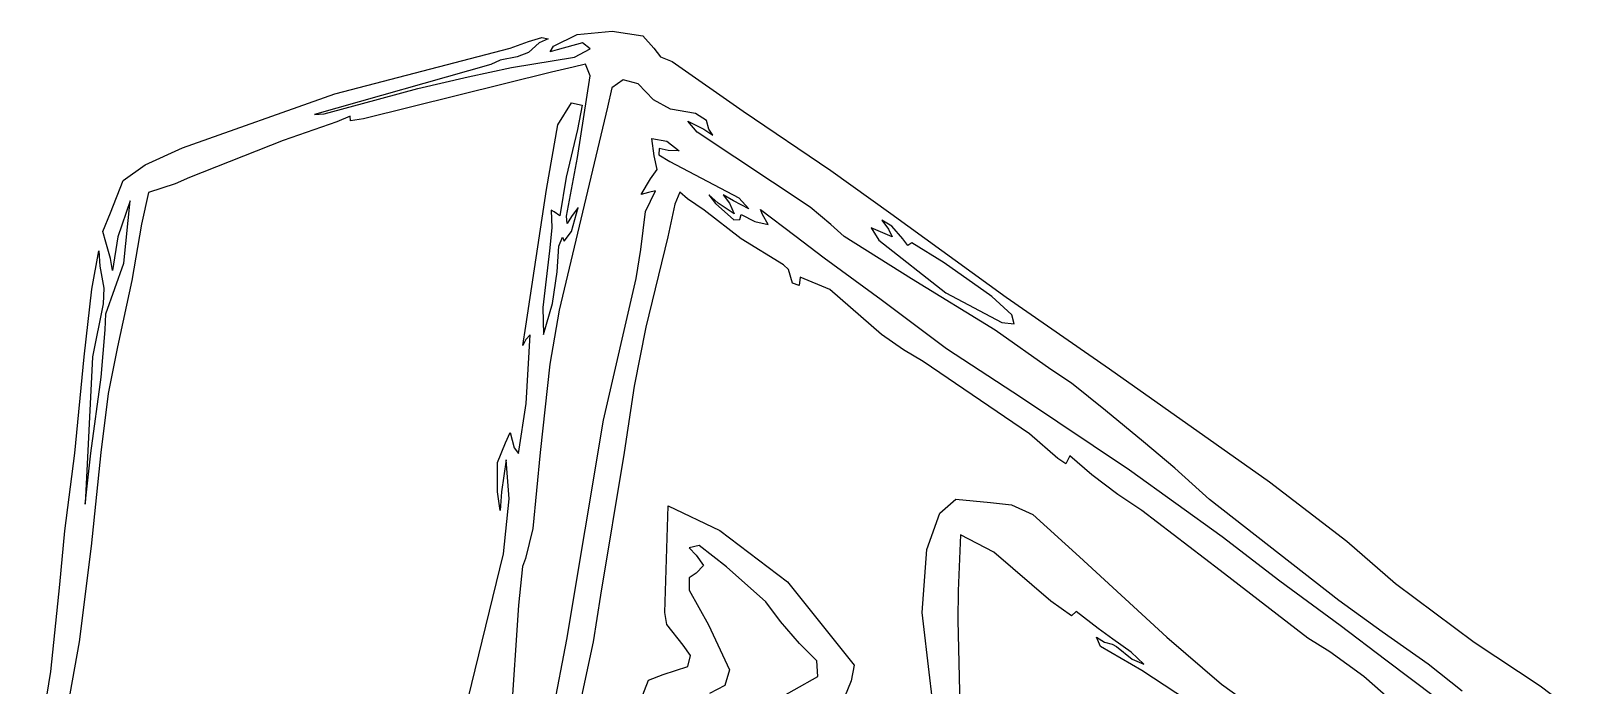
# Model space of a CAD drawing. Header units: centimetres. Extents: x -15 to 4, y -18.3 to 11.
# Drawn here: x -8.852 to -6.487, y 5.893 to 6.89 of the extents above; entities that cross this region are included whole.
import ezdxf

# ---------------------------------------------------------------- set-up
doc = ezdxf.new("R2010")
doc.units = ezdxf.units.CM
doc.header["$MEASUREMENT"] = 0
doc.layers.add('digfab課題 v2_Sketch1', color=7, linetype='Continuous')

msp = doc.modelspace()

# ---------------------------------------------------------------- linework, layer by layer
at = {"layer": 'digfab課題 v2_Sketch1'}
for p, q in [((-8.0561, 6.8674), (-8.0202, 6.8852)), ((-8.0202, 6.8852), (-7.9669, 6.8903)), ((-7.9669, 6.8903), (-7.9199, 6.8832)), ((-8.3895, 6.7947), (-8.122, 6.8641)), ((-8.122, 6.8641), (-8.0941, 6.8744)), ((-8.0782, 6.8723), (-8.0942, 6.8579)), ((-8.0941, 6.8744), (-8.0741, 6.8804)), ((-8.0642, 6.8787), (-8.0782, 6.8723)), ((-8.0741, 6.8804), (-8.0642, 6.8787)), ((-8.0611, 6.8589), (-8.0561, 6.8674)), ((-8.0507, 6.8619), (-8.0611, 6.8589)), ((-8.0117, 6.8724), (-8.0507, 6.8619)), ((-8.024, 6.8504), (-8.0002, 6.8632)), ((-8.0002, 6.8632), (-8.0117, 6.8724)), ((-7.9199, 6.8832), (-7.9032, 6.8644)), ((-7.9032, 6.8644), (-7.8931, 6.8511)), ((-8.1516, 6.8392), (-8.4203, 6.7631)), ((-8.1375, 6.8458), (-8.1516, 6.8392)), ((-8.1113, 6.8511), (-8.1375, 6.8458)), ((-8.1202, 6.8349), (-8.024, 6.8504)), ((-8.0942, 6.8579), (-8.1113, 6.8511)), ((-8.0075, 6.8398), (-8.0261, 6.8353)), ((-8.0004, 6.822), (-8.0075, 6.8398)), ((-7.8931, 6.8511), (-7.8753, 6.844)), ((-7.8753, 6.844), (-7.7669, 6.7684)), ((-8.0594, 6.8276), (-8.3458, 6.7566)), ((-8.263, 6.8027), (-8.1861, 6.8207)), ((-8.1861, 6.8207), (-8.1202, 6.8349)), ((-8.0261, 6.8353), (-8.0594, 6.8276)), ((-8.0197, 6.6975), (-8.0004, 6.822)), ((-7.9498, 6.8159), (-7.967, 6.8037)), ((-7.9271, 6.8101), (-7.9498, 6.8159)), ((-8.6216, 6.7125), (-8.3895, 6.7947)), ((-8.3471, 6.7801), (-8.263, 6.8027)), ((-7.967, 6.8037), (-7.9738, 6.7743)), ((-7.9038, 6.7855), (-7.9271, 6.8101)), ((-8.4057, 6.7644), (-8.3471, 6.7801)), ((-8.0497, 6.7476), (-8.0285, 6.781)), ((-7.9738, 6.7743), (-8.0473, 6.4652)), ((-8.0285, 6.781), (-8.0122, 6.7774)), ((-8.0122, 6.7774), (-8.0195, 6.7404)), ((-7.8776, 6.7711), (-7.9038, 6.7855)), ((-7.8398, 6.7646), (-7.8776, 6.7711)), ((-7.7669, 6.7684), (-7.6335, 6.6778)), ((-8.3861, 6.752), (-8.4679, 6.7238)), ((-8.4203, 6.7631), (-8.4057, 6.7644)), ((-8.3662, 6.7608), (-8.3861, 6.752)), ((-8.3655, 6.7535), (-8.3662, 6.7608)), ((-8.3458, 6.7566), (-8.3655, 6.7535)), ((-8.0666, 6.6488), (-8.0497, 6.7476)), ((-7.8372, 6.7361), (-7.8512, 6.7532)), ((-7.8512, 6.7532), (-7.8272, 6.7409)), ((-7.8229, 6.7539), (-7.8398, 6.7646)), ((-7.8192, 6.7409), (-7.8229, 6.7539)), ((-8.4679, 6.7238), (-8.6107, 6.6673)), ((-8.0195, 6.7404), (-8.0367, 6.6675)), ((-7.9061, 6.7265), (-7.8833, 6.7228)), ((-7.9026, 6.7004), (-7.9061, 6.7265)), ((-7.8833, 6.7228), (-7.8645, 6.7079)), ((-7.6647, 6.622), (-7.8372, 6.7361)), ((-7.8272, 6.7409), (-7.8133, 6.7319)), ((-7.8133, 6.7319), (-7.8192, 6.7409)), ((-8.6785, 6.6864), (-8.6216, 6.7125)), ((-8.0362, 6.6083), (-8.0197, 6.6975)), ((-7.8982, 6.6796), (-7.9026, 6.7004)), ((-7.8952, 6.7115), (-7.8955, 6.7016)), ((-7.8955, 6.7016), (-7.8787, 6.6915)), ((-7.8815, 6.7084), (-7.8952, 6.7115)), ((-7.8645, 6.7079), (-7.8815, 6.7084)), ((-8.7122, 6.6627), (-8.6785, 6.6864)), ((-7.9084, 6.6654), (-7.8982, 6.6796)), ((-7.8787, 6.6915), (-7.7738, 6.6361)), ((-7.6335, 6.6778), (-7.542, 6.6125)), ((-8.7311, 6.6133), (-8.7122, 6.6627)), ((-8.6326, 6.6577), (-8.6736, 6.6442)), ((-8.6107, 6.6673), (-8.6326, 6.6577)), ((-8.0984, 6.4405), (-8.0666, 6.6488)), ((-8.0367, 6.6675), (-8.0466, 6.6089)), ((-7.9224, 6.6415), (-7.9084, 6.6654)), ((-7.916, 6.6155), (-7.9006, 6.6471)), ((-7.9006, 6.6471), (-7.9114, 6.6446)), ((-8.7015, 6.6319), (-8.7199, 6.5766)), ((-8.7112, 6.5369), (-8.7015, 6.6319)), ((-8.6736, 6.6442), (-8.6839, 6.5963)), ((-7.9114, 6.6446), (-7.9224, 6.6415)), ((-7.8714, 6.6267), (-7.8818, 6.5766)), ((-7.8633, 6.645), (-7.8714, 6.6267)), ((-7.8517, 6.6345), (-7.8633, 6.645)), ((-7.8264, 6.6176), (-7.8517, 6.6345)), ((-7.805, 6.6282), (-7.8195, 6.6407)), ((-7.8195, 6.6407), (-7.8092, 6.6275)), ((-7.8092, 6.6275), (-7.7814, 6.6027)), ((-7.7806, 6.6118), (-7.805, 6.6282)), ((-7.782, 6.6316), (-7.7976, 6.6408)), ((-7.7976, 6.6408), (-7.7879, 6.6279)), ((-7.7879, 6.6279), (-7.7806, 6.6118)), ((-7.7582, 6.6194), (-7.782, 6.6316)), ((-7.7738, 6.6361), (-7.7582, 6.6194)), ((-8.743, 6.5847), (-8.7311, 6.6133)), ((-8.055, 6.6151), (-8.0595, 6.6174)), ((-8.0595, 6.6174), (-8.0585, 6.5905)), ((-8.0466, 6.6089), (-8.055, 6.6151)), ((-8.0354, 6.5973), (-8.0362, 6.6083)), ((-8.0288, 6.6076), (-8.0354, 6.5973)), ((-8.0185, 6.6217), (-8.0288, 6.6076)), ((-8.0285, 6.5851), (-8.0185, 6.6217)), ((-7.9231, 6.5576), (-7.916, 6.6155)), ((-7.7699, 6.5737), (-7.8264, 6.6176)), ((-7.7814, 6.6027), (-7.7721, 6.6031)), ((-7.7721, 6.6031), (-7.7702, 6.6109)), ((-7.7702, 6.6109), (-7.749, 6.6)), ((-7.749, 6.6), (-7.729, 6.5958)), ((-7.7407, 6.6186), (-7.6883, 6.579)), ((-7.7376, 6.6106), (-7.7407, 6.6186)), ((-7.729, 6.5958), (-7.7376, 6.6106)), ((-7.6332, 6.5954), (-7.6647, 6.622)), ((-7.5402, 6.5929), (-7.5559, 6.6023)), ((-7.5559, 6.6023), (-7.5456, 6.5887)), ((-7.542, 6.6125), (-7.3663, 6.4848)), ((-8.7386, 6.5689), (-8.743, 6.5847)), ((-8.7199, 6.5766), (-8.7281, 6.5254)), ((-8.6839, 6.5963), (-8.6989, 6.5102)), ((-8.0585, 6.5905), (-8.062, 6.5553)), ((-8.0478, 6.5626), (-8.0423, 6.5765)), ((-8.0423, 6.5765), (-8.04, 6.5701)), ((-8.04, 6.5701), (-8.0285, 6.5851)), ((-7.8818, 6.5766), (-7.9156, 6.439)), ((-7.6883, 6.579), (-7.6434, 6.5449)), ((-7.613, 6.5771), (-7.6332, 6.5954)), ((-7.5104, 6.5127), (-7.613, 6.5771)), ((-7.5401, 6.5768), (-7.5718, 6.5906)), ((-7.5718, 6.5906), (-7.56, 6.5719)), ((-7.5456, 6.5887), (-7.5401, 6.5768)), ((-7.5237, 6.5738), (-7.5402, 6.5929)), ((-8.7598, 6.4973), (-8.7492, 6.5555)), ((-8.7492, 6.5555), (-8.7476, 6.5321)), ((-8.7315, 6.5437), (-8.7386, 6.5689)), ((-8.062, 6.5553), (-8.0726, 6.469)), ((-8.0507, 6.5237), (-8.0478, 6.5626)), ((-7.9303, 6.5132), (-7.9231, 6.5576)), ((-7.7056, 6.5341), (-7.7699, 6.5737)), ((-7.56, 6.5719), (-7.4579, 6.4915)), ((-7.5159, 6.5635), (-7.5237, 6.5738)), ((-7.51, 6.5679), (-7.5159, 6.5635)), ((-7.4609, 6.537), (-7.51, 6.5679)), ((-8.7476, 6.5321), (-8.7417, 6.4984)), ((-8.7383, 6.4596), (-8.7112, 6.5369)), ((-8.7281, 6.5254), (-8.7315, 6.5437)), ((-7.6977, 6.527), (-7.7056, 6.5341)), ((-7.6434, 6.5449), (-7.5566, 6.4813)), ((-7.3882, 6.4858), (-7.4609, 6.537)), ((-8.6989, 6.5102), (-8.7208, 6.4091)), ((-8.0574, 6.475), (-8.0507, 6.5237)), ((-7.9801, 6.2973), (-7.9303, 6.5132)), ((-7.6916, 6.5061), (-7.6977, 6.527)), ((-7.6815, 6.5024), (-7.6916, 6.5061)), ((-7.6801, 6.5155), (-7.6815, 6.5024)), ((-7.6347, 6.4968), (-7.6801, 6.5155)), ((-7.3827, 6.4347), (-7.5104, 6.5127)), ((-8.7715, 6.3941), (-8.7598, 6.4973)), ((-8.7417, 6.4984), (-8.7423, 6.4748)), ((-7.5561, 6.428), (-7.6347, 6.4968)), ((-7.4579, 6.4915), (-7.4579, 6.4915)), ((-7.4579, 6.4915), (-7.3728, 6.4465)), ((-7.3577, 6.458), (-7.3882, 6.4858)), ((-7.3663, 6.4848), (-7.2089, 6.3756)), ((-8.7423, 6.4748), (-8.7587, 6.3941)), ((-8.7394, 6.4353), (-8.7383, 6.4596)), ((-8.0726, 6.469), (-8.0711, 6.4278)), ((-8.0711, 6.4278), (-8.0574, 6.475)), ((-8.0473, 6.4652), (-8.0617, 6.3828)), ((-7.5566, 6.4813), (-7.4569, 6.4068)), ((-7.3541, 6.4444), (-7.3577, 6.458)), ((-8.7455, 6.3632), (-8.7394, 6.4353)), ((-8.1028, 6.4112), (-8.0984, 6.4405)), ((-7.9156, 6.439), (-7.9331, 6.3491)), ((-7.2982, 6.3745), (-7.3827, 6.4347)), ((-7.3728, 6.4465), (-7.3541, 6.4444)), ((-8.0983, 6.4205), (-8.1028, 6.4112)), ((-8.0919, 6.4274), (-8.0983, 6.4205)), ((-8.0979, 6.3229), (-8.0919, 6.4274)), ((-7.5227, 6.4044), (-7.5561, 6.428)), ((-8.7858, 6.2471), (-8.7715, 6.3941)), ((-8.7587, 6.3941), (-8.7697, 6.1693)), ((-8.7208, 6.4091), (-8.7347, 6.3379)), ((-7.4927, 6.3866), (-7.5227, 6.4044)), ((-7.4569, 6.4068), (-7.3429, 6.3319)), ((-8.7613, 6.2471), (-8.7455, 6.3632)), ((-8.0617, 6.3828), (-8.0766, 6.248)), ((-7.3304, 6.2764), (-7.4927, 6.3866)), ((-7.2667, 6.3537), (-7.2982, 6.3745)), ((-7.2089, 6.3756), (-6.9647, 6.2035)), ((-7.9331, 6.3491), (-7.9482, 6.248)), ((-7.2145, 6.3121), (-7.2667, 6.3537)), ((-8.7347, 6.3379), (-8.746, 6.248)), ((-8.1092, 6.2467), (-8.0979, 6.3229)), ((-7.3429, 6.3319), (-7.1784, 6.2218)), ((-8.036, 5.9632), (-7.9801, 6.2973)), ((-7.1567, 6.2644), (-7.2145, 6.3121)), ((-8.1295, 6.263), (-8.1223, 6.2789)), ((-8.1223, 6.2789), (-8.1162, 6.2555)), ((-7.2874, 6.2389), (-7.3304, 6.2764)), ((-8.8008, 6.1286), (-8.7858, 6.2471)), ((-8.7697, 6.1693), (-8.7613, 6.2471)), ((-8.746, 6.248), (-8.7608, 6.1056)), ((-8.1415, 6.233), (-8.1295, 6.263)), ((-8.1162, 6.2555), (-8.1092, 6.2467)), ((-8.0766, 6.248), (-8.0877, 6.1325)), ((-7.9482, 6.248), (-7.9844, 6.031)), ((-7.1093, 6.2244), (-7.1567, 6.2644)), ((-8.1417, 6.1881), (-8.1415, 6.233)), ((-8.1285, 6.2369), (-8.1355, 6.1881)), ((-8.1239, 6.1777), (-8.1285, 6.2369)), ((-7.2754, 6.2311), (-7.2874, 6.2389)), ((-7.2692, 6.243), (-7.2754, 6.2311)), ((-7.2354, 6.2143), (-7.2692, 6.243)), ((-7.1784, 6.2218), (-7.0371, 6.1201)), ((-7.056, 6.1768), (-7.1093, 6.2244)), ((-7.196, 6.1843), (-7.2354, 6.2143)), ((-6.9647, 6.2035), (-6.847, 6.1131)), ((-8.1375, 6.16), (-8.1417, 6.1881)), ((-8.1355, 6.1881), (-8.1375, 6.16)), ((-8.1322, 6.0937), (-8.1239, 6.1777)), ((-7.4673, 6.1557), (-7.4428, 6.177)), ((-7.4428, 6.177), (-7.3901, 6.172)), ((-7.1594, 6.1599), (-7.196, 6.1843)), ((-6.8593, 6.0225), (-7.056, 6.1768)), ((-7.8862, 6.0045), (-7.8813, 6.167)), ((-7.8813, 6.167), (-7.8028, 6.1293)), ((-7.4871, 6.1004), (-7.4673, 6.1557)), ((-7.3901, 6.172), (-7.3579, 6.1687)), ((-7.3579, 6.1687), (-7.3256, 6.1538)), ((-7.3256, 6.1538), (-7.2545, 6.0893)), ((-7.0399, 6.0682), (-7.1594, 6.1599)), ((-8.8087, 6.0471), (-8.8008, 6.1286)), ((-8.0877, 6.1325), (-8.0989, 6.0865)), ((-7.8028, 6.1293), (-7.6994, 6.0513)), ((-8.7608, 6.1056), (-8.7792, 5.9596)), ((-7.8342, 6.1065), (-7.8494, 6.1027)), ((-7.7926, 6.0738), (-7.8342, 6.1065)), ((-7.4356, 6.1228), (-7.4392, 6.0372)), ((-7.3847, 6.0965), (-7.4356, 6.1228)), ((-7.0371, 6.1201), (-6.9491, 6.0527)), ((-6.847, 6.1131), (-6.7728, 6.0485)), ((-8.1862, 5.8734), (-8.1322, 6.0937)), ((-8.0989, 6.0865), (-8.1036, 6.0746)), ((-7.8494, 6.1027), (-7.8384, 6.0917)), ((-7.8384, 6.0917), (-7.8274, 6.0759)), ((-7.4943, 6.0043), (-7.4871, 6.1004)), ((-7.4871, 6.1004), (-7.4871, 6.1004)), ((-7.2979, 6.0218), (-7.3847, 6.0965)), ((-7.2545, 6.0893), (-7.1211, 5.967)), ((-8.1036, 6.0746), (-8.1097, 6.0157)), ((-7.8384, 6.0644), (-7.8493, 6.0573)), ((-7.8493, 6.0573), (-7.8492, 6.0387)), ((-7.8274, 6.0759), (-7.8384, 6.0644)), ((-7.7327, 6.0208), (-7.7926, 6.0738)), ((-6.9066, 5.9652), (-7.0399, 6.0682)), ((-8.8221, 5.9146), (-8.8087, 6.0471)), ((-7.8492, 6.0387), (-7.8201, 5.9858)), ((-7.6994, 6.0513), (-7.5976, 5.9243)), ((-7.4392, 6.0372), (-7.4398, 5.9926)), ((-7.4392, 6.0372), (-7.4392, 6.0372)), ((-6.9491, 6.0527), (-6.857, 5.9849)), ((-6.7728, 6.0485), (-6.6526, 5.9591)), ((-8.1097, 6.0157), (-8.1215, 5.8359)), ((-7.9844, 6.031), (-7.9958, 5.9596)), ((-7.7102, 5.9908), (-7.7327, 6.0208)), ((-7.2666, 5.9991), (-7.2979, 6.0218)), ((-6.793, 5.9752), (-6.8593, 6.0225)), ((-7.8834, 5.9861), (-7.8862, 6.0045)), ((-7.8584, 5.9549), (-7.8834, 5.9861)), ((-7.8201, 5.9858), (-7.7878, 5.917)), ((-7.6809, 5.9572), (-7.7102, 5.9908)), ((-7.4825, 5.905), (-7.4943, 6.0043)), ((-7.4398, 5.9926), (-7.4353, 5.8022)), ((-7.2593, 6.0061), (-7.2666, 5.9991)), ((-7.2259, 5.9798), (-7.2593, 6.0061)), ((-6.857, 5.9849), (-6.7875, 5.9324)), ((-8.0568, 5.8545), (-8.036, 5.9632)), ((-7.2224, 5.9527), (-7.2286, 5.967)), ((-7.2286, 5.967), (-7.2162, 5.9594)), ((-7.2034, 5.9639), (-7.2259, 5.9798)), ((-7.1755, 5.9441), (-7.2034, 5.9639)), ((-7.1211, 5.967), (-7.0379, 5.8951)), ((-6.8726, 5.9446), (-6.9066, 5.9652)), ((-6.7228, 5.9257), (-6.793, 5.9752)), ((-8.7792, 5.9596), (-8.8524, 5.555)), ((-7.9958, 5.9596), (-8.0133, 5.8769)), ((-7.8472, 5.9389), (-7.8584, 5.9549)), ((-7.8512, 5.9222), (-7.8472, 5.9389)), ((-7.6545, 5.9306), (-7.6809, 5.9572)), ((-7.1596, 5.916), (-7.2224, 5.9527)), ((-7.2162, 5.9594), (-7.2048, 5.9561)), ((-7.2048, 5.9561), (-7.198, 5.9527)), ((-7.198, 5.9527), (-7.1742, 5.9332)), ((-7.1565, 5.9258), (-7.1755, 5.9441)), ((-6.821, 5.9071), (-6.8726, 5.9446)), ((-6.6526, 5.9591), (-6.5524, 5.8926)), ((-8.8316, 5.858), (-8.8221, 5.9146)), ((-7.889, 5.9101), (-7.8512, 5.9222)), ((-7.7878, 5.917), (-7.7952, 5.893)), ((-7.6531, 5.9067), (-7.6545, 5.9306)), ((-7.5976, 5.9243), (-7.6022, 5.9005)), ((-7.1742, 5.9332), (-7.1565, 5.9258)), ((-7.0734, 5.8596), (-7.1596, 5.916)), ((-6.7875, 5.9324), (-6.7112, 5.8747)), ((-6.6713, 5.8848), (-6.7228, 5.9257)), ((-7.9233, 5.8699), (-7.9113, 5.9013)), ((-7.9113, 5.9013), (-7.889, 5.9101)), ((-7.7952, 5.893), (-7.8183, 5.8808)), ((-7.7254, 5.8664), (-7.6531, 5.9067)), ((-7.6022, 5.9005), (-7.6128, 5.8756)), ((-7.4686, 5.7919), (-7.4825, 5.905)), ((-7.0379, 5.8951), (-6.876, 5.7798)), ((-6.7786, 5.8696), (-6.821, 5.9071)), ((-6.5524, 5.8926), (-6.487, 5.8434))]:
    msp.add_line(p, q, dxfattribs=at)

doc.saveas('drawing.dxf')
